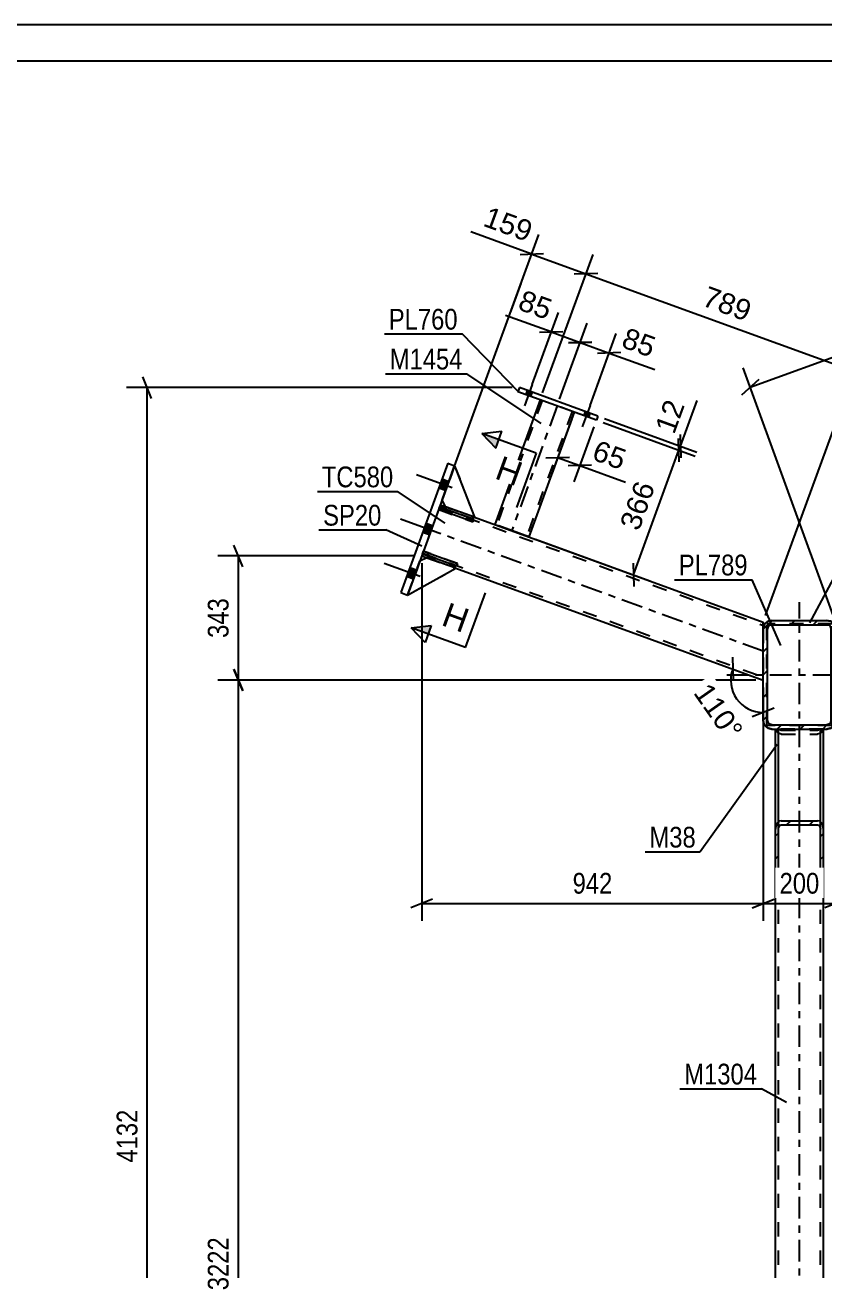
# Model space of a CAD drawing. Header units: millimetres. Extents: x 0 to 841, y 0 to 594.
# Drawn here: x 290.7 to 400.9, y 422.1 to 594 of the extents above; entities that cross this region are included whole.
import ezdxf

# ---------------------------------------------------------------- set-up
doc = ezdxf.new("R2010")
doc.units = ezdxf.units.MM
doc.linetypes.add('DXK_LINE_DOT2', pattern=[3.9198, 1.9599, -1.9599])
doc.linetypes.add('DXK_LINE_DOT3', pattern=[5.9187, 2.979, -0.9799, 0.9799, -0.9799])
doc.styles.add('Arial', font='ARIAL.TTF', dxfattribs={"height": 0.2})
doc.styles.add('Arial Narrow', font='ARIALN.TTF', dxfattribs={"height": 0.2})

# ---------------------------------------------------------------- blocks, each defined once
blk = doc.blocks.new('Unknown-814738463-1129')
at = {"color": 5, "linetype": 'Continuous'}
for p, q in [((841, 594), (0, 594)), ((836, 589), (5, 589))]:
    blk.add_line(p, q, dxfattribs=at)
blk = doc.blocks.new('Part-814738463-5396 - 5381')
at = {"color": 2, "linetype": 'Continuous'}
for p, q in [((347.75, 527.1), (347.88, 527.47)), ((352.44, 525.39), (347.75, 527.1)), ((347.88, 527.47), (352.58, 525.76)), ((352.58, 525.76), (352.44, 525.39))]:
    blk.add_line(p, q, dxfattribs=at)
at = {"color": 7, "linetype": 'DXK_LINE_DOT2'}
blk.add_line((348.45, 526.84), (348.59, 527.22), dxfattribs=at)
blk = doc.blocks.new('Part-814738463-5452 - 5381')
at = {"linetype": 'Continuous'}
h = blk.add_hatch(dxfattribs=at)
h.set_pattern_fill('', scale=0.7, style=0, pattern_type=0)
h.set_pattern_definition([(45, (394.2204, 475.771), (-1.57154, 1.57154), [])])
h.paths.add_polyline_path([(394.22, 483.01), (394.22, 475.77), (394.28, 475.33), (394.45, 474.95), (394.71, 474.7), (395.02, 474.61), (400.02, 474.61), (400.33, 474.7), (400.59, 474.95), (400.76, 475.33), (400.82, 475.77), (400.82, 483.01), (400.76, 483.45), (400.59, 483.82), (400.33, 484.08), (400.02, 484.16), (395.02, 484.16), (394.71, 484.08), (394.45, 483.82), (394.28, 483.45)])
h.paths.add_polyline_path([(394.74, 483.42), (394.87, 483.54), (395.02, 483.59), (400.02, 483.59), (400.17, 483.54), (400.3, 483.42), (400.39, 483.23), (400.42, 483.01), (400.42, 475.77), (400.39, 475.55), (400.3, 475.36), (400.17, 475.24), (400.02, 475.19), (395.02, 475.19), (394.87, 475.24), (394.74, 475.36), (394.65, 475.55), (394.62, 475.77), (394.62, 483.01), (394.65, 483.23)])
at = {"color": 2, "linetype": 'Continuous'}
for p, q in [((394.22, 483.01), (394.22, 496.81)), ((400.82, 483.01), (400.82, 496.81)), ((394.28, 483.45), (394.22, 483.01)), ((394.22, 475.77), (394.22, 483.01)), ((394.62, 483.01), (394.65, 483.23)), ((394.62, 475.77), (394.62, 483.01)), ((395.02, 484.16), (394.71, 484.08)), ((394.87, 483.54), (395.02, 483.59)), ((395.02, 484.16), (400.02, 484.16)), ((395.02, 483.59), (400.02, 483.59)), ((400.33, 484.08), (400.02, 484.16)), ((400.02, 483.59), (400.17, 483.54)), ((400.39, 483.23), (400.42, 483.01)), ((400.42, 475.77), (400.42, 483.01)), ((400.82, 483.01), (400.76, 483.45)), ((400.82, 475.77), (400.82, 483.01)), ((394.22, 475.77), (394.28, 475.33)), ((394.65, 475.55), (394.62, 475.77)), ((394.71, 474.7), (395.02, 474.61)), ((395.02, 475.19), (394.87, 475.24)), ((395.02, 475.19), (400.02, 475.19)), ((395.02, 474.61), (400.02, 474.61)), ((400.17, 475.24), (400.02, 475.19)), ((400.02, 474.61), (400.33, 474.7)), ((400.42, 475.77), (400.39, 475.55)), ((400.76, 475.33), (400.82, 475.77))]:
    blk.add_line(p, q, dxfattribs=at)
at = {"color": 7, "linetype": 'DXK_LINE_DOT2'}
for p, q in [((400.82, 496.81), (394.22, 496.81)), ((394.45, 496.43), (394.28, 496.81)), ((394.62, 475.77), (394.62, 496.81)), ((394.76, 496.81), (394.87, 496.71)), ((394.87, 496.71), (395.02, 496.67)), ((400.02, 496.67), (400.17, 496.71)), ((400.17, 496.71), (400.28, 496.81)), ((400.42, 475.77), (400.42, 496.81)), ((400.76, 496.81), (400.59, 496.43)), ((394.71, 496.18), (394.45, 496.43)), ((395.02, 496.09), (394.71, 496.18)), ((395.02, 496.67), (400.02, 496.67)), ((395.02, 496.09), (400.02, 496.09)), ((400.33, 496.18), (400.02, 496.09)), ((400.59, 496.43), (400.33, 496.18)), ((394.22, 475.77), (394.22, 483.01)), ((400.82, 475.77), (400.82, 483.01))]:
    blk.add_line(p, q, dxfattribs=at)
at = {"color": 2, "linetype": 'Continuous'}
for centre, radius, start, end in [((395.31, 483.2), 1.05, 124.1734, 166.5321), ((395.16, 483.1), 0.527, 124.1734, 166.5321), ((399.88, 483.1), 0.527, 13.4679, 55.8266), ((399.73, 483.2), 1.05, 13.4679, 55.8266), ((395.31, 475.57), 1.05, 193.4679, 235.8266), ((395.16, 475.67), 0.527, 193.4679, 235.8266), ((399.88, 475.67), 0.527, 304.1734, 346.5321), ((399.73, 475.57), 1.05, 304.1734, 346.5321)]:
    blk.add_arc(centre, radius, start, end, dxfattribs=at)
blk = doc.blocks.new('Part-814738463-5397 - 5381')
at = {"color": 2, "linetype": 'Continuous'}
for p, q in [((345.52, 520.99), (345.66, 521.36)), ((350.22, 519.28), (345.52, 520.99)), ((345.66, 521.36), (350.36, 519.65)), ((350.36, 519.65), (350.22, 519.28))]:
    blk.add_line(p, q, dxfattribs=at)
at = {"color": 7, "linetype": 'DXK_LINE_DOT2'}
blk.add_line((346.23, 520.73), (346.36, 521.11), dxfattribs=at)
blk = doc.blocks.new('Part-814738463-5398 - 5381')
at = {"color": 7, "linetype": 'DXK_LINE_DOT2'}
for p, q in [((347.88, 527.47), (347.75, 527.1)), ((347.75, 527.1), (352.44, 525.39)), ((352.58, 525.76), (347.88, 527.47)), ((348.59, 527.22), (348.45, 526.84)), ((352.44, 525.39), (352.58, 525.76))]:
    blk.add_line(p, q, dxfattribs=at)
blk = doc.blocks.new('Bolt-814738463-5402 - 5381')
at = {"linetype": 'Continuous'}
for points in [[(348.7, 529.73), (349.15, 530.95), (348.21, 531.29), (347.76, 530.07)], [(348.7, 529.73), (349.15, 530.95), (348.21, 531.29), (347.76, 530.07)], [(348.7, 529.73), (349.15, 530.95), (348.21, 531.29), (347.76, 530.07)], [(346.48, 523.62), (346.92, 524.84), (345.98, 525.18), (345.54, 523.96)], [(346.48, 523.62), (346.92, 524.84), (345.98, 525.18), (345.54, 523.96)], [(344.26, 517.51), (344.7, 518.73), (343.76, 519.07), (343.32, 517.85)], [(344.26, 517.51), (344.7, 518.73), (343.76, 519.07), (343.32, 517.85)], [(344.26, 517.51), (344.7, 518.73), (343.76, 519.07), (343.32, 517.85)]]:
    blk.add_hatch(color=1, dxfattribs=at).paths.add_polyline_path(points)
at = {"color": 1, "linetype": 'Continuous'}
for p, q in [((349.63, 530.08), (344.7, 531.88)), ((349.63, 530.08), (344.7, 531.88)), ((349.63, 530.08), (344.7, 531.88)), ((349.15, 530.95), (348.21, 531.29)), ((349.15, 530.95), (348.21, 531.29)), ((349.15, 530.95), (348.21, 531.29)), ((348.7, 529.73), (347.76, 530.07)), ((348.7, 529.73), (347.76, 530.07)), ((348.7, 529.73), (347.76, 530.07)), ((347.41, 523.97), (342.47, 525.77)), ((347.41, 523.97), (342.47, 525.77)), ((346.92, 524.84), (345.98, 525.18)), ((346.92, 524.84), (345.98, 525.18)), ((346.48, 523.62), (345.54, 523.96)), ((346.48, 523.62), (345.54, 523.96)), ((345.18, 517.87), (340.25, 519.66)), ((345.18, 517.87), (340.25, 519.66)), ((345.18, 517.87), (340.25, 519.66)), ((344.7, 518.73), (343.76, 519.07)), ((344.7, 518.73), (343.76, 519.07)), ((344.7, 518.73), (343.76, 519.07)), ((344.26, 517.51), (343.32, 517.85)), ((344.26, 517.51), (343.32, 517.85)), ((344.26, 517.51), (343.32, 517.85))]:
    blk.add_line(p, q, dxfattribs=at)
blk = doc.blocks.new('Part-814738463-5420 - 5381')
at = {"color": 7, "linetype": 'DXK_LINE_DOT2'}
for p, q in [((347.98, 527.75), (345.42, 520.71)), ((347.85, 527.38), (392.52, 511.12)), ((348.69, 527.5), (352.68, 526.04)), ((345.56, 521.08), (392.52, 503.99)), ((346.12, 520.45), (350.12, 519)), ((392.52, 510.69), (392.52, 511.48)), ((392.52, 511.09), (392.52, 511.12)), ((392.52, 511.02), (392.52, 511.09)), ((392.52, 510.99), (392.52, 511.02)), ((392.52, 510.86), (392.52, 510.99)), ((392.52, 510.61), (392.52, 503.56))]:
    blk.add_line(p, q, dxfattribs=at)
at = {"color": 2, "linetype": 'Continuous'}
for p, q in [((347.98, 527.75), (348.69, 527.5)), ((352.68, 526.04), (392.52, 511.54)), ((345.42, 520.71), (346.12, 520.45)), ((350.12, 519), (392.52, 503.56)), ((392.52, 511.54), (392.52, 510.69)), ((392.52, 510.69), (392.52, 510.61))]:
    blk.add_line(p, q, dxfattribs=at)
at = {"color": 7, "linetype": 'DXK_LINE_DOT3'}
blk.add_line((392.52, 507.55), (346.7, 524.23), dxfattribs=at)
blk = doc.blocks.new('Part-814738463-5425 - 5381')
at = {"color": 7, "linetype": 'DXK_LINE_DOT2'}
for p, q in [((400.82, 496.81), (394.22, 496.81)), ((394.22, 475.77), (394.22, 496.81)), ((394.62, 352.31), (394.62, 496.81)), ((400.42, 352.31), (400.42, 496.81)), ((400.82, 475.77), (400.82, 496.81)), ((394.22, 352.31), (394.22, 373.36)), ((400.82, 352.31), (400.82, 373.36)), ((400.82, 352.31), (394.22, 352.31))]:
    blk.add_line(p, q, dxfattribs=at)
at = {"color": 7, "linetype": 'DXK_LINE_DOT3'}
blk.add_line((397.52, 352.31), (397.52, 496.81), dxfattribs=at)
at = {"color": 2, "linetype": 'Continuous'}
for p, q in [((394.22, 373.36), (394.22, 475.77)), ((400.82, 373.36), (400.82, 475.77))]:
    blk.add_line(p, q, dxfattribs=at)
blk = doc.blocks.new('Part-814738463-5458 - 5381')
at = {"color": 7, "linetype": 'DXK_LINE_DOT2'}
for p, q in [((393.02, 497.31), (393.02, 511.31)), ((402.02, 511.31), (393.02, 511.31)), ((402.02, 497.31), (402.02, 511.31)), ((402.02, 497.31), (393.02, 497.31))]:
    blk.add_line(p, q, dxfattribs=at)
blk = doc.blocks.new('Part-814738463-5534 - 5381')
at = {"color": 2, "linetype": 'Continuous'}
for p, q in [((349.01, 533.5), (342.51, 515.65)), ((349.95, 533.16), (343.45, 515.3)), ((349.01, 533.5), (349.95, 533.16)), ((342.51, 515.65), (343.45, 515.3))]:
    blk.add_line(p, q, dxfattribs=at)
blk = doc.blocks.new('Part-814738463-5552 - 5381')
at = {"color": 7, "linetype": 'DXK_LINE_DOT2'}
for p, q in [((345.16, 520), (343.45, 515.3)), ((346.12, 520.45), (345.16, 520)), ((350.12, 519), (346.12, 520.45)), ((343.45, 515.3), (350.12, 519))]:
    blk.add_line(p, q, dxfattribs=at)
blk = doc.blocks.new('Part-814738463-5553 - 5381')
at = {"color": 7, "linetype": 'DXK_LINE_DOT2'}
blk.add_line((343.45, 515.3), (345.16, 520), dxfattribs=at)
at = {"color": 2, "linetype": 'Continuous'}
for p, q in [((346.12, 520.45), (345.16, 520)), ((350.12, 519), (346.12, 520.45)), ((343.45, 515.3), (350.12, 519))]:
    blk.add_line(p, q, dxfattribs=at)
blk = doc.blocks.new('Part-814738463-5558 - 5381')
at = {"color": 7, "linetype": 'DXK_LINE_DOT2'}
for p, q in [((348.24, 528.46), (349.95, 533.16)), ((349.95, 533.16), (352.68, 526.04)), ((348.69, 527.5), (348.24, 528.46)), ((352.68, 526.04), (348.69, 527.5))]:
    blk.add_line(p, q, dxfattribs=at)
blk = doc.blocks.new('Part-814738463-5559 - 5381')
at = {"color": 7, "linetype": 'DXK_LINE_DOT2'}
blk.add_line((349.95, 533.16), (348.24, 528.46), dxfattribs=at)
at = {"color": 2, "linetype": 'Continuous'}
for p, q in [((349.95, 533.16), (352.68, 526.04)), ((348.69, 527.5), (348.24, 528.46)), ((352.68, 526.04), (348.69, 527.5))]:
    blk.add_line(p, q, dxfattribs=at)
blk = doc.blocks.new('Part-814738463-5575 - 5381')
at = {"color": 2, "linetype": 'Continuous'}
for p, q in [((361.74, 542.26), (355.48, 525.06)), ((366.44, 540.55), (360.18, 523.35)), ((355.48, 525.06), (356.05, 524.86)), ((360.18, 523.35), (356.05, 524.86))]:
    blk.add_line(p, q, dxfattribs=at)
at = {"color": 7, "linetype": 'DXK_LINE_DOT2'}
for p, q in [((362.02, 542.16), (355.76, 524.96)), ((366.44, 540.55), (361.74, 542.26)), ((366.16, 540.65), (359.9, 523.45)), ((355.76, 524.96), (355.79, 524.95)), ((355.79, 524.95), (355.94, 524.9))]:
    blk.add_line(p, q, dxfattribs=at)
at = {"color": 7, "linetype": 'DXK_LINE_DOT3'}
blk.add_line((364.09, 541.41), (357.83, 524.21), dxfattribs=at)
blk = doc.blocks.new('Part-814738463-5576 - 5381')
at = {"color": 7, "linetype": 'DXK_LINE_DOT2'}
for p, q in [((345.66, 521.36), (345.52, 520.99)), ((345.52, 520.99), (350.22, 519.28)), ((350.36, 519.65), (345.66, 521.36)), ((346.23, 520.73), (346.36, 521.11)), ((350.22, 519.28), (350.36, 519.65))]:
    blk.add_line(p, q, dxfattribs=at)
blk = doc.blocks.new('Part-814738463-5586 - 5381')
at = {"linetype": 'Continuous'}
h = blk.add_hatch(dxfattribs=at)
h.set_pattern_fill('', scale=0.7, style=0, pattern_type=0)
h.set_pattern_definition([(45, (392.5204, 498.0142), (-1.57154, 1.57154), [])])
h.paths.add_polyline_path([(392.52, 510.61), (392.52, 498.01), (392.61, 497.55), (392.87, 497.17), (393.26, 496.91), (393.72, 496.81), (401.32, 496.81), (401.78, 496.91), (402.17, 497.17), (402.43, 497.55), (402.52, 498.01), (402.52, 510.61), (402.43, 511.07), (402.17, 511.46), (401.78, 511.72), (401.32, 511.81), (393.72, 511.81), (393.26, 511.72), (392.87, 511.46), (392.61, 511.07)])
h.paths.add_polyline_path([(393.3, 511.04), (393.49, 511.17), (393.72, 511.21), (401.32, 511.21), (401.55, 511.17), (401.74, 511.04), (401.87, 510.84), (401.92, 510.61), (401.92, 498.01), (401.87, 497.78), (401.74, 497.59), (401.55, 497.46), (401.32, 497.41), (393.72, 497.41), (393.49, 497.46), (393.3, 497.59), (393.17, 497.78), (393.12, 498.01), (393.12, 510.61), (393.17, 510.84)])
at = {"color": 7, "linetype": 'DXK_LINE_DOT3'}
for p, q in [((397.52, 494.31), (397.52, 514.31)), ((387.52, 504.31), (407.52, 504.31))]:
    blk.add_line(p, q, dxfattribs=at)
at = {"color": 7, "linetype": 'DXK_LINE_DOT2'}
for p, q in [((392.52, 510.61), (392.61, 511.07)), ((392.52, 498.01), (392.52, 510.61)), ((393.17, 510.84), (393.12, 510.61)), ((393.12, 498.01), (393.12, 510.61)), ((393.26, 511.72), (393.72, 511.81)), ((393.72, 511.21), (393.49, 511.17)), ((393.72, 511.81), (401.32, 511.81)), ((393.72, 511.21), (401.32, 511.21)), ((401.32, 511.81), (401.78, 511.72)), ((401.55, 511.17), (401.32, 511.21)), ((401.92, 510.61), (401.87, 510.84)), ((401.92, 498.01), (401.92, 510.61)), ((402.43, 511.07), (402.52, 510.61)), ((402.52, 498.01), (402.52, 510.61)), ((392.61, 497.55), (392.52, 498.01)), ((393.12, 498.01), (393.17, 497.78)), ((393.72, 496.81), (393.26, 496.91)), ((393.49, 497.46), (393.72, 497.41)), ((393.72, 497.41), (401.32, 497.41)), ((393.72, 496.81), (401.32, 496.81)), ((401.32, 497.41), (401.55, 497.46)), ((401.78, 496.91), (401.32, 496.81)), ((401.87, 497.78), (401.92, 498.01)), ((402.52, 498.01), (402.43, 497.55))]:
    blk.add_line(p, q, dxfattribs=at)
at = {"color": 2, "linetype": 'Continuous'}
for p, q in [((392.61, 511.07), (392.52, 510.61)), ((392.52, 498.01), (392.52, 510.61)), ((393.12, 510.61), (393.17, 510.84)), ((393.12, 498.01), (393.12, 510.61)), ((393.72, 511.81), (393.26, 511.72)), ((393.49, 511.17), (393.72, 511.21)), ((393.72, 511.81), (401.32, 511.81)), ((393.72, 511.21), (401.32, 511.21)), ((401.78, 511.72), (401.32, 511.81)), ((401.32, 511.21), (401.55, 511.17)), ((401.87, 510.84), (401.92, 510.61)), ((401.92, 498.01), (401.92, 510.61)), ((402.52, 510.61), (402.43, 511.07)), ((402.52, 498.01), (402.52, 510.61)), ((392.52, 498.01), (392.61, 497.55)), ((393.17, 497.78), (393.12, 498.01)), ((393.26, 496.91), (393.72, 496.81)), ((393.72, 497.41), (393.49, 497.46)), ((393.72, 497.41), (401.32, 497.41)), ((393.72, 496.81), (401.32, 496.81)), ((401.55, 497.46), (401.32, 497.41)), ((401.32, 496.81), (401.78, 496.91)), ((401.92, 498.01), (401.87, 497.78)), ((402.43, 497.55), (402.52, 498.01))]:
    blk.add_line(p, q, dxfattribs=at)
at = {"color": 7, "linetype": 'DXK_LINE_DOT2'}
for centre, radius, start, end in [((393.72, 510.61), 1.2, 112.5, 157.5), ((393.72, 510.61), 0.6, 112.5, 157.5), ((401.32, 510.61), 0.6, 22.5, 67.5), ((401.32, 510.61), 1.2, 22.5, 67.5), ((393.72, 498.01), 1.2, 202.5, 247.5), ((393.72, 498.01), 0.6, 202.5, 247.5), ((401.32, 498.01), 0.6, 292.5, 337.5), ((401.32, 498.01), 1.2, 292.5, 337.5)]:
    blk.add_arc(centre, radius, start, end, dxfattribs=at)
at = {"color": 2, "linetype": 'Continuous'}
for centre, radius, start, end in [((393.72, 510.61), 1.2, 112.5, 157.5), ((393.72, 510.61), 0.6, 112.5, 157.5), ((401.32, 510.61), 0.6, 22.5, 67.5), ((401.32, 510.61), 1.2, 22.5, 67.5), ((393.72, 498.01), 1.2, 202.5, 247.5), ((393.72, 498.01), 0.6, 202.5, 247.5), ((401.32, 498.01), 0.6, 292.5, 337.5), ((401.32, 498.01), 1.2, 292.5, 337.5)]:
    blk.add_arc(centre, radius, start, end, dxfattribs=at)
blk = doc.blocks.new('Part-814738463-5594 - 5381')
at = {"color": 2, "linetype": 'Continuous'}
for p, q in [((358.89, 543.94), (358.69, 543.37)), ((369.5, 539.44), (358.69, 543.37)), ((369.7, 540), (358.89, 543.94)), ((369.7, 540), (369.5, 539.44))]:
    blk.add_line(p, q, dxfattribs=at)
blk = doc.blocks.new('Bolt-814738463-5595 - 5381')
at = {"linetype": 'Continuous'}
for points in [[(360.63, 543.3), (359.97, 543.54), (359.77, 542.98), (360.43, 542.74)], [(360.63, 543.3), (359.97, 543.54), (359.77, 542.98), (360.43, 542.74)], [(368.62, 540.4), (367.96, 540.64), (367.76, 540.07), (368.41, 539.83)], [(368.62, 540.4), (367.96, 540.64), (367.76, 540.07), (368.41, 539.83)]]:
    blk.add_hatch(color=1, dxfattribs=at).paths.add_polyline_path(points)
at = {"color": 1, "linetype": 'Continuous'}
for p, q in [((360.65, 544.36), (359.57, 541.4)), ((360.65, 544.36), (359.57, 541.4)), ((359.97, 543.54), (359.77, 542.98)), ((359.97, 543.54), (359.77, 542.98)), ((360.63, 543.3), (360.43, 542.74)), ((360.63, 543.3), (360.43, 542.74)), ((368.63, 541.46), (367.56, 538.5)), ((368.63, 541.46), (367.56, 538.5)), ((367.96, 540.64), (367.76, 540.07)), ((367.96, 540.64), (367.76, 540.07)), ((368.62, 540.4), (368.41, 539.83)), ((368.62, 540.4), (368.41, 539.83))]:
    blk.add_line(p, q, dxfattribs=at)
blk = doc.blocks.new('StraightDimension-814738463-5620 - 5381')
at = {"color": 7, "linetype": 'Continuous'}
for p, q in [((430.7, 532.64), (421.4, 558.18)), ((390.73, 543.98), (422.38, 555.5)), ((421.17, 554.43), (423.58, 556.58)), ((402.18, 512.52), (389.75, 546.66)), ((391.93, 545.06), (389.52, 542.91))]:
    blk.add_line(p, q, dxfattribs=at)
at = {"color": 0}
blk.add_wipeout([(409.44, 551.59), (408, 555.54), (401.72, 553.25), (403.16, 549.3)], dxfattribs=at)
at = {"color": 3, "style": 'Arial Narrow'}
blk.add_text('674', height=2.863, rotation=20.002, dxfattribs=at).set_placement((403.51, 550.07))
blk = doc.blocks.new('StraightDimension-814738463-5657 - 5381')
at = {"color": 7, "linetype": 'Continuous'}
for p, q in [((308.14, 542.44), (306.94, 545.44)), ((357.89, 543.94), (304.69, 543.94)), ((307.54, 337.31), (307.54, 543.94))]:
    blk.add_line(p, q, dxfattribs=at)
at = {"color": 0}
blk.add_wipeout([(306.79, 444.88), (302.59, 444.88), (302.59, 436.37), (306.79, 436.37)], dxfattribs=at)
at = {"color": 3, "style": 'Arial Narrow'}
blk.add_text('4132', height=2.863, rotation=90.0002, dxfattribs=at).set_placement((306.19, 436.97))
blk = doc.blocks.new('StraightDimension-814738463-5692 - 5381')
at = {"color": 7, "linetype": 'Continuous'}
for p, q in [((345.42, 519.71), (345.42, 470.34)), ((392.52, 502.56), (392.52, 470.34)), ((346.92, 473.34), (343.92, 472.14)), ((345.42, 472.74), (392.52, 472.74)), ((391.02, 472.14), (394.02, 473.34))]:
    blk.add_line(p, q, dxfattribs=at)
at = {"color": 0}
blk.add_wipeout([(372.31, 473.49), (372.31, 477.69), (365.63, 477.69), (365.63, 473.49)], dxfattribs=at)
at = {"color": 3, "style": 'Arial Narrow'}
blk.add_text('942', height=2.863, dxfattribs=at).set_placement((366.23, 474.09))
blk = doc.blocks.new('StraightDimension-814738463-5702 - 5381')
at = {"color": 7, "linetype": 'Continuous'}
for p, q in [((392.52, 502.56), (392.52, 470.34)), ((402.52, 502.6), (402.52, 470.34)), ((391.02, 472.14), (394.02, 473.34)), ((392.52, 472.74), (402.52, 472.74)), ((404.02, 473.34), (401.02, 472.14))]:
    blk.add_line(p, q, dxfattribs=at)
at = {"color": 0}
blk.add_wipeout([(400.86, 473.49), (400.86, 477.69), (394.18, 477.69), (394.18, 473.49)], dxfattribs=at)
at = {"color": 3, "style": 'Arial Narrow'}
blk.add_text('200', height=2.863, dxfattribs=at).set_placement((394.78, 474.09))
blk = doc.blocks.new('StraightDimension-814738463-5787 - 5381')
at = {"color": 7, "linetype": 'Continuous'}
for p, q in [((320.71, 502.06), (319.51, 505.06)), ((391.52, 503.56), (317.26, 503.56)), ((320.11, 342.45), (320.11, 503.56)), ((319.51, 343.95), (320.71, 340.95)), ((377.43, 342.45), (317.26, 342.45))]:
    blk.add_line(p, q, dxfattribs=at)
at = {"color": 0}
blk.add_wipeout([(319.36, 427.26), (315.16, 427.26), (315.16, 418.75), (319.36, 418.75)], dxfattribs=at)
at = {"color": 3, "style": 'Arial Narrow'}
blk.add_text('3222', height=2.863, rotation=90.0002, dxfattribs=at).set_placement((318.76, 419.35))
blk = doc.blocks.new('StraightDimension-814738463-5797 - 5381')
at = {"color": 7, "linetype": 'Continuous'}
for p, q in [((320.71, 519.21), (319.51, 522.21)), ((344.42, 520.71), (317.26, 520.71)), ((320.11, 503.56), (320.11, 520.71)), ((319.51, 505.06), (320.71, 502.06)), ((391.52, 503.56), (317.26, 503.56))]:
    blk.add_line(p, q, dxfattribs=at)
at = {"color": 0}
blk.add_wipeout([(319.36, 515.48), (315.16, 515.48), (315.16, 508.79), (319.36, 508.79)], dxfattribs=at)
at = {"color": 3, "style": 'Arial Narrow'}
blk.add_text('343', height=2.863, rotation=90.0002, dxfattribs=at).set_placement((318.76, 509.39))
blk = doc.blocks.new('StraightDimension-814738463-5839 - 5381')
at = {"color": 7, "linetype": 'Continuous'}
for p, q in [((366.1, 539.61), (363.34, 532.03)), ((369.15, 538.5), (366.39, 530.92)), ((362.55, 534.23), (365.78, 534.34)), ((364.16, 534.28), (367.21, 533.17)), ((368.83, 533.22), (365.6, 533.12))]:
    blk.add_line(p, q, dxfattribs=at)
at = {"color": 0}
blk.add_wipeout([(373.27, 531.77), (374.71, 535.71), (369.4, 537.65), (367.96, 533.7)], dxfattribs=at)
at = {"color": 7, "linetype": 'Continuous'}
blk.add_line((367.21, 533.17), (373.51, 530.88), dxfattribs=at)
blk.add_line((367.21, 533.17), (373.51, 530.88), dxfattribs=at)
at = {"color": 3, "style": 'Arial'}
blk.add_text('65', height=2.865, rotation=-20.002, dxfattribs=at).set_placement((368.73, 534.06))
blk = doc.blocks.new('StraightDimension-814738463-5851 - 5381')
at = {"color": 7, "linetype": 'Continuous'}
for p, q in [((360.65, 544.36), (364.26, 554.29)), ((364.43, 542.35), (368.25, 552.84)), ((361.67, 551.57), (364.9, 551.67)), ((363.29, 551.62), (367.28, 550.16)), ((368.89, 550.21), (365.66, 550.11))]:
    blk.add_line(p, q, dxfattribs=at)
at = {"color": 0}
blk.add_wipeout([(363.05, 552.5), (364.48, 556.45), (359.18, 558.38), (357.74, 554.43)], dxfattribs=at)
at = {"color": 7, "linetype": 'Continuous'}
blk.add_line((363.29, 551.62), (356.99, 553.91), dxfattribs=at)
blk.add_line((363.29, 551.62), (356.99, 553.91), dxfattribs=at)
at = {"color": 3, "style": 'Arial'}
blk.add_text('85', height=2.865, rotation=-20.002, dxfattribs=at).set_placement((358.51, 554.79))
blk = doc.blocks.new('StraightDimension-814738463-5859 - 5381')
at = {"color": 7, "linetype": 'Continuous'}
for p, q in [((364.43, 542.35), (368.25, 552.84)), ((365.66, 550.11), (368.89, 550.21)), ((367.28, 550.16), (371.27, 548.71)), ((368.63, 541.46), (372.25, 551.39)), ((372.89, 548.76), (369.66, 548.66))]:
    blk.add_line(p, q, dxfattribs=at)
at = {"color": 0}
blk.add_wipeout([(377.33, 547.3), (378.77, 551.25), (373.46, 553.18), (372.02, 549.23)], dxfattribs=at)
at = {"color": 7, "linetype": 'Continuous'}
blk.add_line((371.27, 548.71), (377.57, 546.42), dxfattribs=at)
blk.add_line((371.27, 548.71), (377.57, 546.42), dxfattribs=at)
at = {"color": 3, "style": 'Arial'}
blk.add_text('85', height=2.865, rotation=-20.002, dxfattribs=at).set_placement((372.79, 549.59))
blk = doc.blocks.new('StraightDimension-814738463-5869 - 5381')
at = {"color": 7, "linetype": 'Continuous'}
for p, q in [((370.43, 539.1), (383.15, 534.47)), ((370.64, 539.66), (383.36, 535.03)), ((380.95, 533.68), (380.84, 536.91)), ((381.05, 537.47), (381.15, 534.24)), ((380.9, 535.29), (381.1, 535.85))]:
    blk.add_line(p, q, dxfattribs=at)
at = {"color": 0}
blk.add_wipeout([(382.51, 541.91), (378.56, 543.35), (376.63, 538.04), (380.58, 536.6)], dxfattribs=at)
at = {"color": 7, "linetype": 'Continuous'}
blk.add_line((381.1, 535.85), (383.39, 542.15), dxfattribs=at)
blk.add_line((381.1, 535.85), (383.39, 542.15), dxfattribs=at)
at = {"color": 3, "style": 'Arial'}
blk.add_text('12', height=2.865, rotation=69.9983, dxfattribs=at).set_placement((380.22, 537.37))
blk = doc.blocks.new('StraightDimension-814738463-5875 - 5381')
at = {"color": 7, "linetype": 'Continuous'}
for p, q in [((370.43, 539.1), (383.15, 534.47)), ((380.95, 533.68), (380.84, 536.91)), ((374.63, 518.09), (380.9, 535.29)), ((361.12, 523.01), (376.89, 517.27)), ((374.58, 519.71), (374.69, 516.48))]:
    blk.add_line(p, q, dxfattribs=at)
at = {"color": 0}
blk.add_wipeout([(378.41, 530.65), (374.46, 532.08), (371.77, 524.69), (375.71, 523.25)], dxfattribs=at)
at = {"color": 3, "style": 'Arial'}
blk.add_text('366', height=2.865, rotation=69.9983, dxfattribs=at).set_placement((375.36, 524.02))
blk = doc.blocks.new('StraightDimension-814738463-5885 - 5381')
at = {"color": 7, "linetype": 'Continuous'}
for p, q in [((362.08, 543.2), (369.05, 562.33)), ((369.69, 559.7), (366.46, 559.6)), ((368.07, 559.65), (405.12, 546.16)), ((392.86, 512.48), (406.1, 548.84)), ((403.51, 546.11), (406.74, 546.22))]:
    blk.add_line(p, q, dxfattribs=at)
at = {"color": 0}
blk.add_wipeout([(390.55, 552.27), (391.99, 556.21), (384.59, 558.9), (383.15, 554.96)], dxfattribs=at)
at = {"color": 3, "style": 'Arial'}
blk.add_text('789', height=2.865, rotation=-20.002, dxfattribs=at).set_placement((383.92, 555.32))
blk = doc.blocks.new('StraightDimension-814738463-5902 - 5381')
at = {"color": 7, "linetype": 'Continuous'}
for p, q in [((348.33, 528.69), (361.56, 565.05)), ((358.97, 562.32), (362.2, 562.43)), ((360.59, 562.37), (368.07, 559.65)), ((362.08, 543.2), (369.05, 562.33)), ((369.69, 559.7), (366.46, 559.6))]:
    blk.add_line(p, q, dxfattribs=at)
at = {"color": 0}
blk.add_wipeout([(360.35, 563.26), (361.79, 567.21), (354.39, 569.9), (352.95, 565.95)], dxfattribs=at)
at = {"color": 7, "linetype": 'Continuous'}
blk.add_line((360.59, 562.37), (352.2, 565.43), dxfattribs=at)
blk.add_line((360.59, 562.37), (352.2, 565.43), dxfattribs=at)
at = {"color": 3, "style": 'Arial'}
blk.add_text('159', height=2.865, rotation=-20.002, dxfattribs=at).set_placement((353.72, 566.31))
blk = doc.blocks.new('AngleDimension-814738463-5953 - 5381')
at = {"color": 7, "linetype": 'Continuous'}
for p, q in [((388.27, 506.71), (388.37, 503.48)), ((388.32, 505.09), (392.52, 503.56)), ((392.52, 499.09), (392.52, 503.56)), ((392.52, 502.56), (392.52, 499.09)), ((394.02, 499.69), (391.02, 498.49))]:
    blk.add_line(p, q, dxfattribs=at)
blk.add_arc((392.52, 503.56), 4.47, 160, 270, dxfattribs=at)
at = {"color": 0}
blk.add_wipeout([(387.4, 494.19), (390.84, 496.6), (385.41, 504.36), (381.96, 501.95)], dxfattribs=at)
at = {"color": 3, "style": 'Arial'}
blk.add_text('110°', height=2.865, rotation=-54.9982, dxfattribs=at).set_placement((382.8, 501.81))
blk = doc.blocks.new('Mark-814738463-5454 - 5381')
at = {"color": 0}
blk.add_wipeout([(390.39, 518.02), (390.39, 521.02), (380.88, 521.02), (380.88, 518.02)], dxfattribs=at)
blk.add_wipeout([(390.39, 518.02), (390.39, 521.02), (380.88, 521.02), (380.88, 518.02)], dxfattribs=at)
at = {"color": 30, "linetype": 'Continuous'}
for p in [(380.28, 517.42), (394.94, 508.34)]:
    blk.add_line(p, (390.99, 517.42), dxfattribs=at)
at = {"color": 3, "style": 'Arial Narrow'}
blk.add_text('PL789', height=2.863, dxfattribs=at).set_placement((380.88, 518.02))
blk = doc.blocks.new('Mark-814738463-5530 - 5381')
at = {"color": 0}
blk.add_wipeout([(339.85, 524.89), (339.85, 527.89), (331.81, 527.89), (331.81, 524.89)], dxfattribs=at)
blk.add_wipeout([(339.85, 524.89), (339.85, 527.89), (331.81, 527.89), (331.81, 524.89)], dxfattribs=at)
at = {"color": 30, "linetype": 'Continuous'}
for p in [(331.21, 524.29), (345.44, 522.06)]:
    blk.add_line(p, (340.45, 524.29), dxfattribs=at)
at = {"color": 3, "style": 'Arial Narrow'}
blk.add_text('SP20', height=2.863, dxfattribs=at).set_placement((331.81, 524.89))
blk = doc.blocks.new('Mark-814738463-5416 - 5381')
at = {"color": 0}
blk.add_wipeout([(341.49, 530.18), (341.49, 533.18), (331.63, 533.18), (331.63, 530.18)], dxfattribs=at)
blk.add_wipeout([(341.49, 530.18), (341.49, 533.18), (331.63, 533.18), (331.63, 530.18)], dxfattribs=at)
at = {"color": 30, "linetype": 'Continuous'}
for p in [(331.03, 529.58), (348.66, 525.21)]:
    blk.add_line(p, (342.09, 529.58), dxfattribs=at)
at = {"color": 3, "style": 'Arial Narrow'}
blk.add_text('TC580', height=2.863, dxfattribs=at).set_placement((331.63, 530.18))
blk = doc.blocks.new('Mark-814738463-5421 - 5381')
at = {"color": 0}
blk.add_wipeout([(391.68, 447.75), (391.68, 450.75), (381.63, 450.75), (381.63, 447.75)], dxfattribs=at)
blk.add_wipeout([(391.68, 447.75), (391.68, 450.75), (381.63, 450.75), (381.63, 447.75)], dxfattribs=at)
at = {"color": 30, "linetype": 'Continuous'}
for p in [(381.03, 447.15), (395.74, 445.26)]:
    blk.add_line(p, (392.28, 447.15), dxfattribs=at)
at = {"color": 3, "style": 'Arial Narrow'}
blk.add_text('M1304', height=2.863, dxfattribs=at).set_placement((381.63, 447.75))
blk = doc.blocks.new('Mark-814738463-5448 - 5381')
at = {"color": 0}
blk.add_wipeout([(383.23, 480.45), (383.23, 483.45), (376.83, 483.45), (376.83, 480.45)], dxfattribs=at)
blk.add_wipeout([(383.23, 480.45), (383.23, 483.45), (376.83, 483.45), (376.83, 480.45)], dxfattribs=at)
at = {"color": 30, "linetype": 'Continuous'}
for p in [(394.43, 494.66), (376.23, 479.85)]:
    blk.add_line(p, (383.83, 479.85), dxfattribs=at)
at = {"color": 3, "style": 'Arial Narrow'}
blk.add_text('M38', height=2.863, dxfattribs=at).set_placement((376.83, 480.45))
blk = doc.blocks.new('Mark-814738463-5571 - 5381')
at = {"color": 0}
blk.add_wipeout([(351.05, 546.44), (351.05, 549.44), (341, 549.44), (341, 546.44)], dxfattribs=at)
blk.add_wipeout([(351.05, 546.44), (351.05, 549.44), (341, 549.44), (341, 546.44)], dxfattribs=at)
at = {"color": 30, "linetype": 'Continuous'}
for p in [(340.4, 545.84), (361.9, 538.97)]:
    blk.add_line(p, (351.65, 545.84), dxfattribs=at)
at = {"color": 3, "style": 'Arial Narrow'}
blk.add_text('M1454', height=2.863, dxfattribs=at).set_placement((341, 546.44))
blk = doc.blocks.new('Mark-814738463-5582 - 5381')
at = {"color": 0}
blk.add_wipeout([(413.03, 518.82), (413.03, 521.82), (403.17, 521.82), (403.17, 518.82)], dxfattribs=at)
blk.add_wipeout([(413.03, 518.82), (413.03, 521.82), (403.17, 521.82), (403.17, 518.82)], dxfattribs=at)
at = {"color": 30, "linetype": 'Continuous'}
for p, q in [((398.95, 511.46), (402.57, 518.22)), ((402.57, 518.22), (413.63, 518.22))]:
    blk.add_line(p, q, dxfattribs=at)
at = {"color": 3, "style": 'Arial Narrow'}
blk.add_text('TR186', height=2.863, dxfattribs=at).set_placement((403.17, 518.82))
blk = doc.blocks.new('Mark-814738463-5590 - 5381')
at = {"color": 0}
blk.add_wipeout([(350.37, 551.94), (350.37, 554.94), (340.87, 554.94), (340.87, 551.94)], dxfattribs=at)
blk.add_wipeout([(350.37, 551.94), (350.37, 554.94), (340.87, 554.94), (340.87, 551.94)], dxfattribs=at)
at = {"color": 30, "linetype": 'Continuous'}
for p in [(340.27, 551.34), (358.81, 543.33)]:
    blk.add_line(p, (350.97, 551.34), dxfattribs=at)
at = {"color": 3, "style": 'Arial Narrow'}
blk.add_text('PL760', height=2.863, dxfattribs=at).set_placement((340.87, 551.94))
blk = doc.blocks.new('SectionMark-814738463-5981 - 5381')
at = {"linetype": 'Continuous'}
blk.add_hatch(color=6, dxfattribs=at).paths.add_polyline_path([(346.72, 511.12), (346.29, 509.95), (343.94, 510.8)])
at = {"color": 6, "linetype": 'Continuous'}
for p, q in [((353.7, 537.62), (356.48, 537.94)), ((343.94, 510.8), (346.72, 511.12)), ((345.87, 508.77), (343.94, 510.8)), ((346.72, 511.12), (345.87, 508.77))]:
    blk.add_line(p, q, dxfattribs=at)
at = {"color": 0, "linetype": 'Continuous'}
for points in [[(358.49, 530.29), (359.68, 533.58), (356.52, 534.73), (355.32, 531.45)], [(351.12, 510.05), (352.32, 513.34), (349.15, 514.5), (347.95, 511.21)]]:
    blk.add_wipeout(points, dxfattribs=at)
at = {"linetype": 'Continuous'}
blk.add_hatch(color=6, dxfattribs=at).paths.add_polyline_path([(356.05, 536.76), (355.63, 535.59), (353.7, 537.62)])
at = {"color": 6, "linetype": 'Continuous'}
for p, q in [((361.22, 534.88), (353.7, 537.62)), ((353.7, 537.62), (355.63, 535.59)), ((355.63, 535.59), (356.48, 537.94)), ((361.22, 534.88), (358.49, 527.37)), ((351.46, 508.07), (354.2, 515.59)), ((351.46, 508.07), (343.94, 510.8))]:
    blk.add_line(p, q, dxfattribs=at)
at = {"color": 3, "linetype": 'Continuous', "style": 'Arial'}
for p in [(355.32, 531.45), (347.95, 511.21)]:
    blk.add_text('H', height=3.34, rotation=-20.002, dxfattribs=at).set_placement(p)

msp = doc.modelspace()

# ---------------------------------------------------------------- block references
for name in ['Unknown-814738463-1129', 'Part-814738463-5594 - 5381', 'Bolt-814738463-5595 - 5381', 'Part-814738463-5575 - 5381', 'Part-814738463-5534 - 5381', 'Part-814738463-5558 - 5381', 'Part-814738463-5559 - 5381', 'Bolt-814738463-5402 - 5381', 'Part-814738463-5420 - 5381', 'Part-814738463-5396 - 5381', 'Part-814738463-5398 - 5381', 'Part-814738463-5397 - 5381', 'Part-814738463-5576 - 5381', 'Part-814738463-5552 - 5381', 'Part-814738463-5553 - 5381', 'Part-814738463-5586 - 5381', 'Part-814738463-5458 - 5381', 'Part-814738463-5452 - 5381', 'Part-814738463-5425 - 5381']:
    msp.add_blockref(name, (0, 0))

# ---------------------------------------------------------------- next in the draw order: block references
msp.add_blockref('StraightDimension-814738463-5620 - 5381', (0, 0))

# ---------------------------------------------------------------- next in the draw order: block references
msp.add_blockref('StraightDimension-814738463-5657 - 5381', (0, 0))

# ---------------------------------------------------------------- next in the draw order: block references
for name in ['StraightDimension-814738463-5851 - 5381', 'StraightDimension-814738463-5839 - 5381', 'StraightDimension-814738463-5692 - 5381']:
    msp.add_blockref(name, (0, 0))

# ---------------------------------------------------------------- next in the draw order: block references
for name in ['StraightDimension-814738463-5859 - 5381', 'StraightDimension-814738463-5702 - 5381']:
    msp.add_blockref(name, (0, 0))

# ---------------------------------------------------------------- next in the draw order: block references
for name in ['StraightDimension-814738463-5869 - 5381', 'StraightDimension-814738463-5787 - 5381']:
    msp.add_blockref(name, (0, 0))

# ---------------------------------------------------------------- next in the draw order: block references
for name in ['StraightDimension-814738463-5797 - 5381', 'Mark-814738463-5421 - 5381']:
    msp.add_blockref(name, (0, 0))

# ---------------------------------------------------------------- next in the draw order: block references
for name in ['StraightDimension-814738463-5875 - 5381', 'Mark-814738463-5530 - 5381', 'AngleDimension-814738463-5953 - 5381']:
    msp.add_blockref(name, (0, 0))

# ---------------------------------------------------------------- next in the draw order: block references
for name in ['StraightDimension-814738463-5885 - 5381', 'Mark-814738463-5448 - 5381']:
    msp.add_blockref(name, (0, 0))

# ---------------------------------------------------------------- next in the draw order: block references
for name in ['StraightDimension-814738463-5902 - 5381', 'Mark-814738463-5454 - 5381', 'Mark-814738463-5582 - 5381']:
    msp.add_blockref(name, (0, 0))

# ---------------------------------------------------------------- next in the draw order: block references
for name in ['Mark-814738463-5571 - 5381', 'Mark-814738463-5416 - 5381']:
    msp.add_blockref(name, (0, 0))

# ---------------------------------------------------------------- next in the draw order: block references
for name in ['Mark-814738463-5590 - 5381', 'SectionMark-814738463-5981 - 5381']:
    msp.add_blockref(name, (0, 0))

doc.saveas('drawing.dxf')
